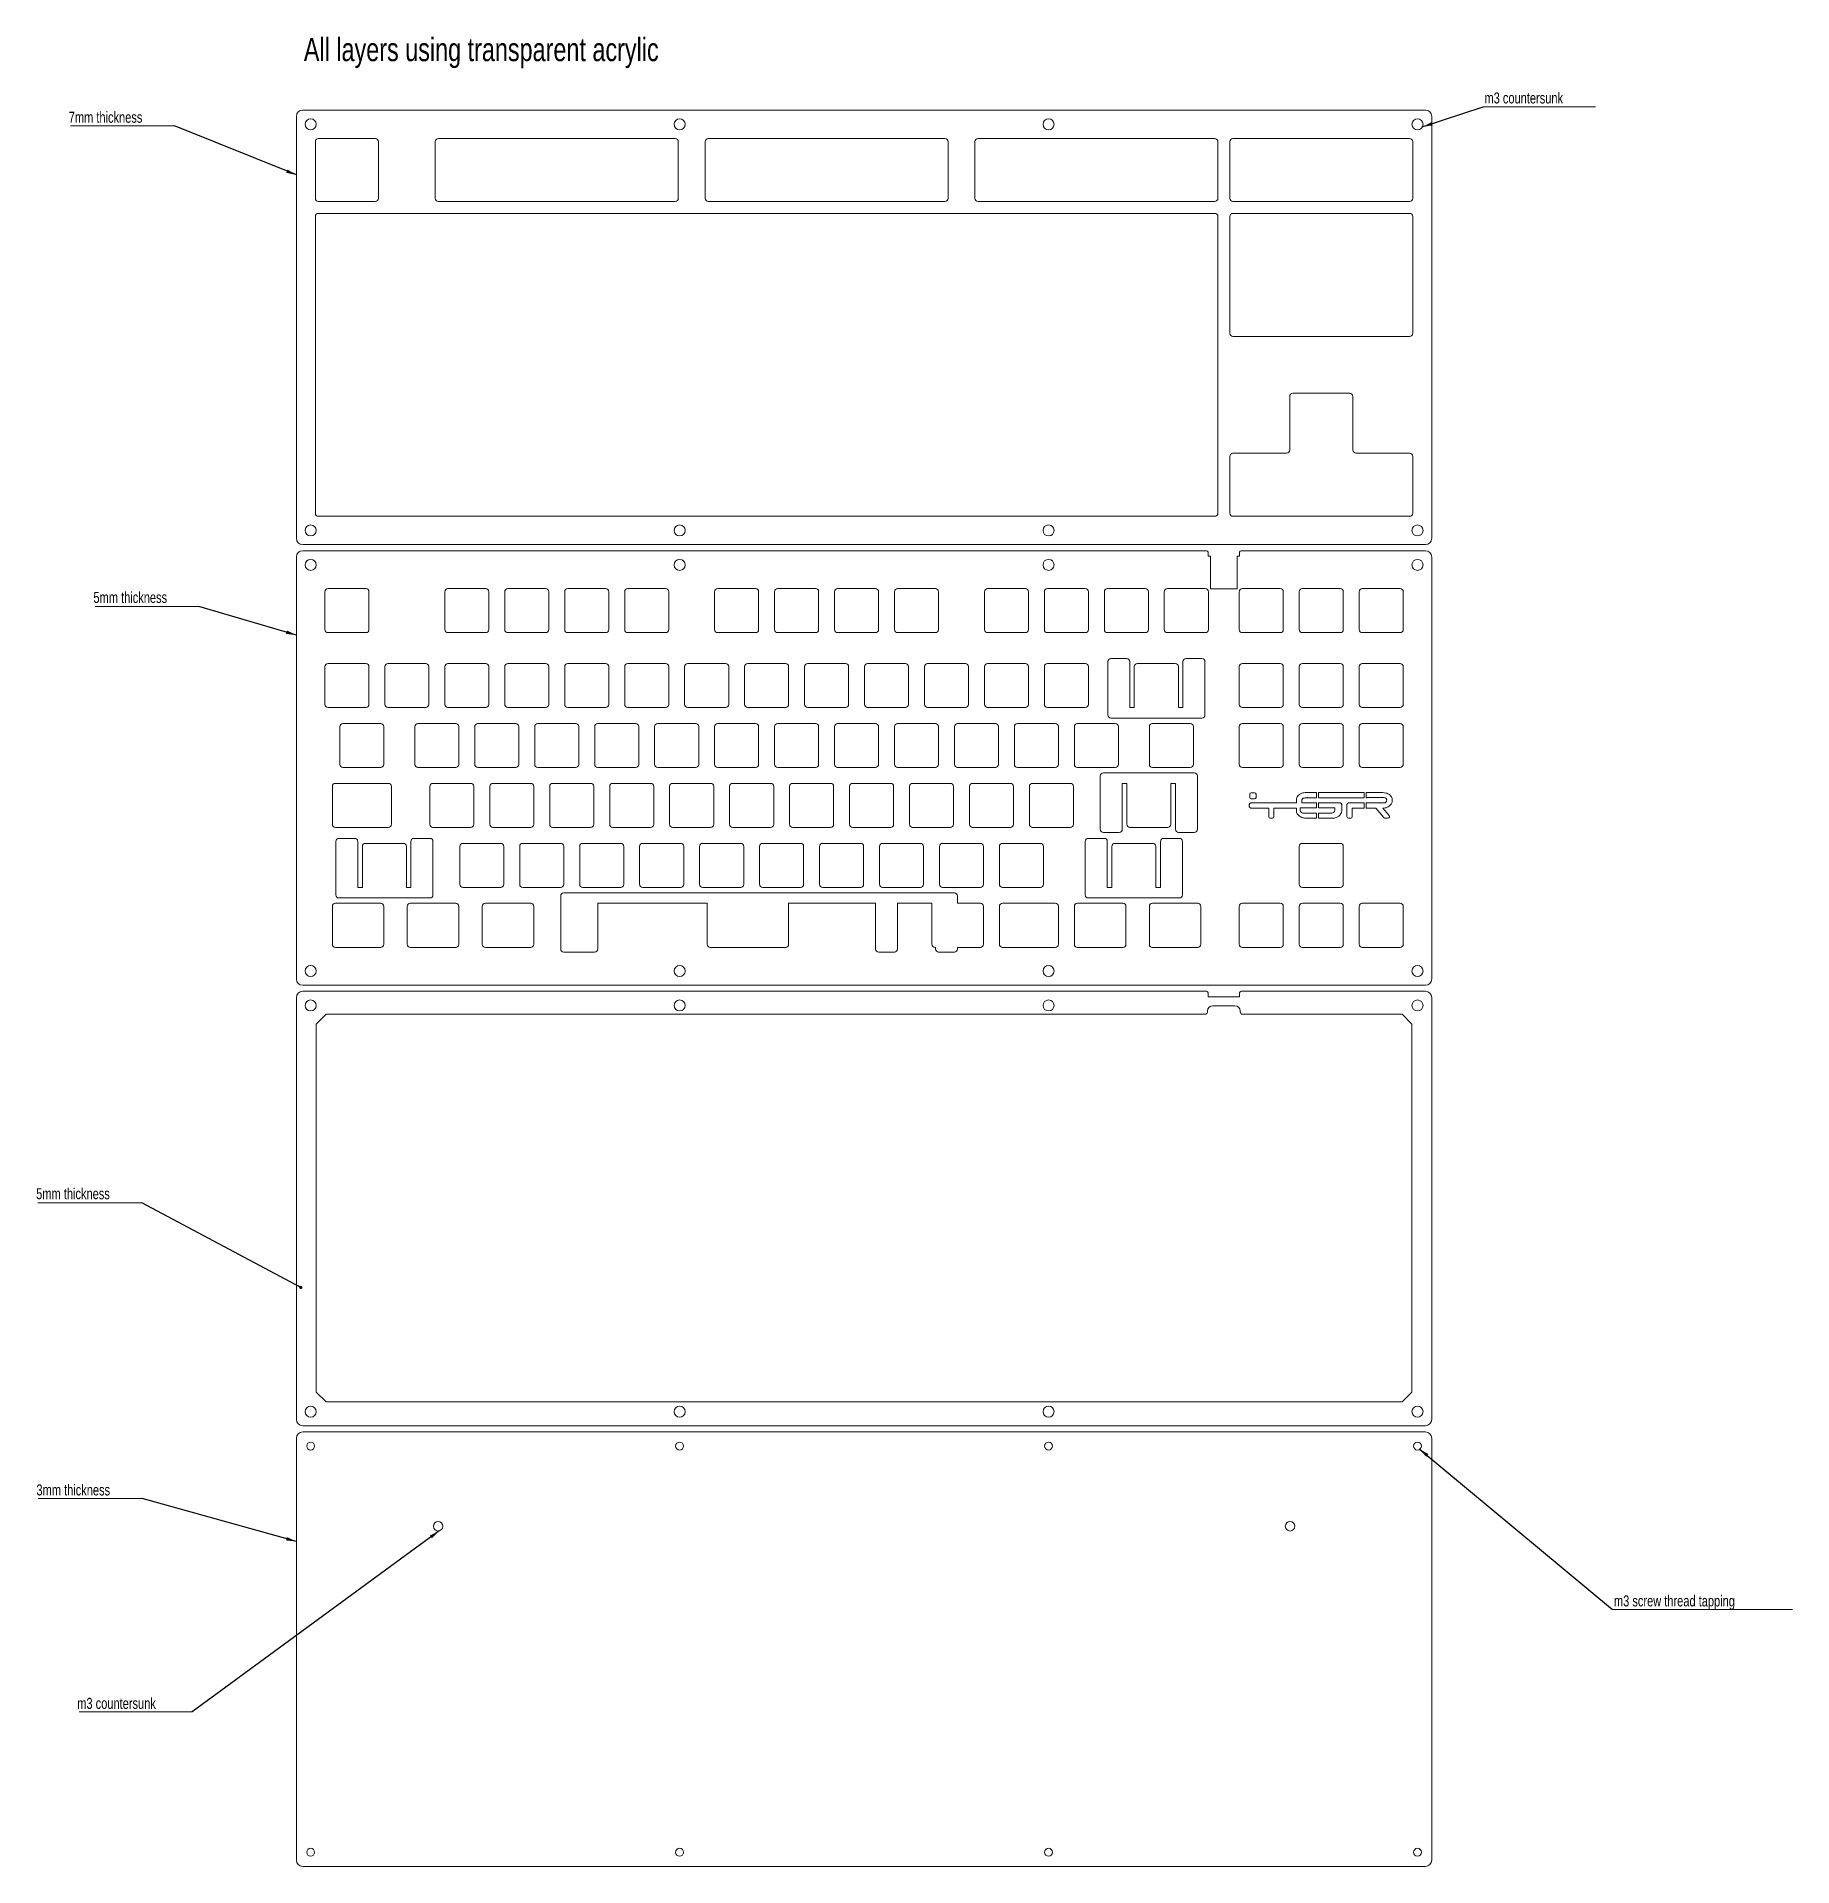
# Model space of a CAD drawing. Header units: millimetres. Extents: x -110 to 448, y -69 to 512.
import ezdxf

# ---------------------------------------------------------------- set-up
doc = ezdxf.new("R2010")
doc.units = ezdxf.units.MM
doc.styles.add('SLDTEXTSTYLE0', font='TXT', dxfattribs={"width": 0.75})
doc.dimstyles.new('SLDDIMSTYLE0', dxfattribs={"dimtxt": 0.18, "dimasz": 3.302, "dimexe": 0, "dimexo": 0.0625, "dimgap": 0, "dimtad": 0, "dimtih": 1, "dimtoh": 1, "dimdec": 0, "dimrnd": 1e-09, "dimzin": 0, "dimdsep": 46, "dimtxsty": 'Standard', "dimsah": 1, "dimcen": 0.09, "dimadec": 0, "dimazin": 0, "dimtfac": 3.302, "dimtdec": 0, "dimtofl": 0, "dimtmove": 0, "dimatfit": 3, "dimfxl": 0, "dimfrac": 2, "dimtolj": 1, "dimtzin": 0, "dimarcsym": 0})
doc.dimstyles.new('SLDDIMSTYLE1', dxfattribs={"dimtxt": 0.18, "dimasz": 1.016, "dimexe": 0, "dimexo": 0.0625, "dimgap": 0, "dimtad": 0, "dimtih": 1, "dimtoh": 1, "dimdec": 0, "dimrnd": 1e-09, "dimzin": 0, "dimdsep": 46, "dimtxsty": 'Standard', "dimblk1": 'DOT', "dimblk2": 'DOT', "dimsah": 1, "dimcen": 0.09, "dimadec": 0, "dimazin": 0, "dimtfac": 1.016, "dimtdec": 0, "dimtofl": 0, "dimtmove": 0, "dimatfit": 3, "dimldrblk": 'DOT', "dimfxl": 0, "dimfrac": 2, "dimtolj": 1, "dimtzin": 0, "dimarcsym": 0})

# ---------------------------------------------------------------- blocks, each defined once
blk = doc.blocks.new('SW_NOTE_0')
at = {"color": 0, "linetype": 'Continuous', "lineweight": 0}
blk.add_line((57.18, 0), (0, 0), dxfattribs=at)
at = {"color": 0, "linetype": 'Continuous', "lineweight": 0, "insert": (0.49, 4.49), "char_height": 3.5, "attachment_point": 1, "style": 'SLDTEXTSTYLE0'}
blk.add_mtext('m3 screw thread tapping', dxfattribs=at)
blk = doc.blocks.new('SW_NOTE_1')
at = {"color": 0, "linetype": 'Continuous', "lineweight": 0}
blk.add_line((35.76, 0), (0, 0), dxfattribs=at)
at = {"color": 0, "linetype": 'Continuous', "lineweight": 0, "insert": (0.46, 4.52), "char_height": 3.5, "attachment_point": 1, "style": 'SLDTEXTSTYLE0'}
blk.add_mtext('m3 countersunk', dxfattribs=at)
blk = doc.blocks.new('SW_NOTE_2')
at = {"color": 0, "linetype": 'Continuous', "lineweight": 0}
blk.add_line((-32.96, 0), (0, 0), dxfattribs=at)
at = {"color": 0, "linetype": 'Continuous', "lineweight": 0, "insert": (-33.57, 4.53), "char_height": 3.5, "attachment_point": 1, "style": 'SLDTEXTSTYLE0'}
blk.add_mtext('7mm thickness', dxfattribs=at)
blk = doc.blocks.new('SW_NOTE_3')
at = {"color": 0, "linetype": 'Continuous', "lineweight": 0}
blk.add_line((-32.96, 0), (0, 0), dxfattribs=at)
at = {"color": 0, "linetype": 'Continuous', "lineweight": 0, "insert": (-33.54, 4.58), "char_height": 3.5, "attachment_point": 1, "style": 'SLDTEXTSTYLE0'}
blk.add_mtext('5mm thickness', dxfattribs=at)
blk = doc.blocks.new('SW_NOTE_4')
at = {"color": 0, "linetype": 'Continuous', "lineweight": 0}
blk.add_line((-32.96, 0), (0, 0), dxfattribs=at)
at = {"color": 0, "linetype": 'Continuous', "lineweight": 0, "insert": (-33.52, 4.61), "char_height": 3.5, "attachment_point": 1, "style": 'SLDTEXTSTYLE0'}
blk.add_mtext('5mm thickness', dxfattribs=at)
blk = doc.blocks.new('_DOT')
at = {"color": 0, "linetype": 'ByBlock', "lineweight": -2}
blk.add_line((-0.5, 0), (-1, 0), dxfattribs=at)
at = {"color": 0, "linetype": 'ByBlock', "const_width": 0.5}
blk.add_lwpolyline([(-0.25, 0, 1), (0.25, 0, 1)], format="xyb", close=True, dxfattribs=at)
blk = doc.blocks.new('SW_NOTE_5')
at = {"color": 0, "linetype": 'Continuous', "lineweight": 0}
blk.add_line((-32.96, 0), (0, 0), dxfattribs=at)
at = {"color": 0, "linetype": 'Continuous', "lineweight": 0, "insert": (-33.55, 4.44), "char_height": 3.5, "attachment_point": 1, "style": 'SLDTEXTSTYLE0'}
blk.add_mtext('3mm thickness', dxfattribs=at)
blk = doc.blocks.new('SW_NOTE_6')
at = {"color": 0, "linetype": 'Continuous', "lineweight": 0}
blk.add_line((-35.98, 0), (0, 0), dxfattribs=at)
at = {"color": 0, "linetype": 'Continuous', "lineweight": 0, "insert": (-36.56, 4.45), "char_height": 3.5, "attachment_point": 1, "style": 'SLDTEXTSTYLE0'}
blk.add_mtext('m3 countersunk', dxfattribs=at)

msp = doc.modelspace()

# ---------------------------------------------------------------- linework, layer by layer
at = {"color": 7, "linetype": 'Continuous', "lineweight": 15}
for p, q in [((330.97, 488.56), (-25.69, 488.56)), ((-27.69, 486.56), (-27.69, 352.5)), ((332.97, 352.5), (332.97, 486.56)), ((-21.69, 478.56), (-21.69, 460.51)), ((-2.64, 479.56), (-20.69, 479.56)), ((-1.64, 460.51), (-1.64, 478.56)), ((16.41, 478.56), (16.41, 460.51)), ((92.61, 479.56), (17.41, 479.56)), ((93.61, 460.51), (93.61, 478.56)), ((102.13, 478.56), (102.13, 460.51)), ((178.33, 479.56), (103.13, 479.56)), ((179.33, 460.51), (179.33, 478.56)), ((187.86, 478.56), (187.86, 460.51)), ((264.06, 479.56), (188.86, 479.56)), ((265.06, 460.51), (265.06, 478.56)), ((268.82, 478.56), (268.82, 460.51)), ((325.97, 479.56), (269.82, 479.56)), ((326.97, 460.51), (326.97, 478.56)), ((-20.69, 459.51), (-2.64, 459.51)), ((17.41, 459.51), (92.61, 459.51)), ((103.13, 459.51), (178.33, 459.51)), ((188.86, 459.51), (264.06, 459.51)), ((269.82, 459.51), (325.97, 459.51)), ((-21.69, 454.75), (-21.69, 360.5)), ((264.06, 455.75), (-20.69, 455.75)), ((265.06, 360.5), (265.06, 454.75)), ((268.82, 454.75), (268.82, 417.65)), ((325.97, 455.75), (269.82, 455.75)), ((326.97, 417.65), (326.97, 454.75)), ((269.82, 416.65), (325.97, 416.65)), ((287.87, 397.6), (287.87, 380.55)), ((306.92, 398.6), (288.87, 398.6)), ((307.92, 380.55), (307.92, 397.6)), ((268.82, 378.55), (268.82, 360.5)), ((286.87, 379.55), (269.82, 379.55)), ((325.97, 379.55), (308.92, 379.55)), ((326.97, 360.5), (326.97, 378.55)), ((-20.69, 359.5), (264.06, 359.5)), ((269.82, 359.5), (325.97, 359.5)), ((-25.69, 350.5), (330.97, 350.5)), ((-27.69, 346.56), (-27.69, 212.5)), ((-25.69, 348.56), (261.44, 348.56)), ((261.94, 348.06), (261.94, 346.82)), ((261.94, 346.82), (262.74, 346.82)), ((262.74, 346.82), (262.74, 336.49)), ((271.14, 346.82), (271.14, 336.49)), ((271.14, 346.82), (271.94, 346.82)), ((271.94, 348.06), (271.94, 346.82)), ((272.44, 348.56), (330.97, 348.56)), ((332.97, 346.56), (332.97, 212.5)), ((-18.67, 323.54), (-18.67, 335.54)), ((-17.67, 336.54), (-5.67, 336.54)), ((-4.67, 323.54), (-4.67, 335.54)), ((19.43, 323.54), (19.43, 335.54)), ((20.43, 336.54), (32.43, 336.54)), ((33.43, 323.54), (33.43, 335.54)), ((38.48, 323.54), (38.48, 335.54)), ((39.48, 336.54), (51.48, 336.54)), ((52.48, 323.54), (52.48, 335.54)), ((57.53, 323.54), (57.53, 335.54)), ((58.53, 336.54), (70.53, 336.54)), ((71.53, 323.54), (71.53, 335.54)), ((76.58, 323.54), (76.58, 335.54)), ((77.58, 336.54), (89.58, 336.54)), ((90.58, 323.54), (90.58, 335.54)), ((105.15, 323.54), (105.15, 335.54)), ((106.15, 336.54), (118.15, 336.54)), ((119.15, 323.54), (119.15, 335.54)), ((124.2, 323.54), (124.2, 335.54)), ((125.2, 336.54), (137.2, 336.54)), ((138.2, 323.54), (138.2, 335.54)), ((143.25, 323.54), (143.25, 335.54)), ((144.25, 336.54), (156.25, 336.54)), ((157.25, 323.54), (157.25, 335.54)), ((162.3, 323.54), (162.3, 335.54)), ((163.3, 336.54), (175.3, 336.54)), ((176.3, 323.54), (176.3, 335.54)), ((190.88, 323.54), (190.88, 335.54)), ((191.88, 336.54), (203.88, 336.54)), ((204.88, 323.54), (204.88, 335.54)), ((209.93, 323.54), (209.93, 335.54)), ((210.93, 336.54), (222.93, 336.54)), ((223.93, 323.54), (223.93, 335.54)), ((228.98, 323.54), (228.98, 335.54)), ((229.98, 336.54), (241.98, 336.54)), ((242.98, 323.54), (242.98, 335.54)), ((248.03, 323.54), (248.03, 335.54)), ((249.03, 336.54), (261.03, 336.54)), ((262.03, 323.54), (262.03, 335.54)), ((262.74, 336.49), (271.14, 336.49)), ((271.84, 323.54), (271.84, 335.54)), ((272.84, 336.54), (284.84, 336.54)), ((285.84, 323.54), (285.84, 335.54)), ((290.89, 323.54), (290.89, 335.54)), ((291.89, 336.54), (303.89, 336.54)), ((304.89, 323.54), (304.89, 335.54)), ((309.94, 323.54), (309.94, 335.54)), ((310.94, 336.54), (322.94, 336.54)), ((323.94, 323.54), (323.94, 335.54)), ((-17.67, 322.54), (-5.67, 322.54)), ((20.43, 322.54), (32.43, 322.54)), ((39.48, 322.54), (51.48, 322.54)), ((58.53, 322.54), (70.53, 322.54)), ((77.58, 322.54), (89.58, 322.54)), ((106.15, 322.54), (118.15, 322.54)), ((125.2, 322.54), (137.2, 322.54)), ((144.25, 322.54), (156.25, 322.54)), ((163.3, 322.54), (175.3, 322.54)), ((191.88, 322.54), (203.88, 322.54)), ((210.93, 322.54), (222.93, 322.54)), ((229.98, 322.54), (241.98, 322.54)), ((249.03, 322.54), (261.03, 322.54)), ((272.84, 322.54), (284.84, 322.54)), ((291.89, 322.54), (303.89, 322.54)), ((310.94, 322.54), (322.94, 322.54)), ((231.07, 314.31), (236.07, 314.31)), ((254.94, 314.31), (259.94, 314.31)), ((-18.67, 299.73), (-18.67, 311.73)), ((-17.67, 312.73), (-5.67, 312.73)), ((-4.67, 299.73), (-4.67, 311.73)), ((0.38, 299.73), (0.38, 311.73)), ((1.38, 312.73), (13.38, 312.73)), ((14.38, 299.73), (14.38, 311.73)), ((19.43, 299.73), (19.43, 311.73)), ((20.43, 312.73), (32.43, 312.73)), ((33.43, 299.73), (33.43, 311.73)), ((38.48, 299.73), (38.48, 311.73)), ((39.48, 312.73), (51.48, 312.73)), ((52.48, 299.73), (52.48, 311.73)), ((57.53, 299.73), (57.53, 311.73)), ((58.53, 312.73), (70.53, 312.73)), ((71.53, 299.73), (71.53, 311.73)), ((76.58, 299.73), (76.58, 311.73)), ((77.58, 312.73), (89.58, 312.73)), ((90.58, 299.73), (90.58, 311.73)), ((95.63, 299.73), (95.63, 311.73)), ((96.63, 312.73), (108.63, 312.73)), ((109.63, 299.73), (109.63, 311.73)), ((114.68, 299.73), (114.68, 311.73)), ((115.68, 312.73), (127.68, 312.73)), ((128.68, 299.73), (128.68, 311.73)), ((133.73, 299.73), (133.73, 311.73)), ((134.73, 312.73), (146.73, 312.73)), ((147.73, 299.73), (147.73, 311.73)), ((152.78, 299.73), (152.78, 311.73)), ((153.78, 312.73), (165.78, 312.73)), ((166.78, 299.73), (166.78, 311.73)), ((171.83, 299.73), (171.83, 311.73)), ((172.83, 312.73), (184.83, 312.73)), ((185.83, 299.73), (185.83, 311.73)), ((190.88, 299.73), (190.88, 311.73)), ((191.88, 312.73), (203.88, 312.73)), ((204.88, 299.73), (204.88, 311.73)), ((209.93, 299.73), (209.93, 311.73)), ((210.93, 312.73), (222.93, 312.73)), ((223.93, 299.73), (223.93, 311.73)), ((230.07, 296.37), (230.07, 313.31)), ((237.07, 298.73), (237.07, 313.31)), ((238.5, 298.73), (238.5, 311.73)), ((239.5, 312.73), (251.5, 312.73)), ((252.5, 298.73), (252.5, 311.73)), ((253.94, 298.73), (253.94, 313.31)), ((260.94, 296.37), (260.94, 313.31)), ((271.84, 299.73), (271.84, 311.73)), ((272.84, 312.73), (284.84, 312.73)), ((285.84, 299.73), (285.84, 311.73)), ((290.89, 299.73), (290.89, 311.73)), ((291.89, 312.73), (303.89, 312.73)), ((304.89, 299.73), (304.89, 311.73)), ((309.94, 299.73), (309.94, 311.73)), ((310.94, 312.73), (322.94, 312.73)), ((323.94, 299.73), (323.94, 311.73)), ((-17.67, 298.73), (-5.67, 298.73)), ((1.38, 298.73), (13.38, 298.73)), ((20.43, 298.73), (32.43, 298.73)), ((39.48, 298.73), (51.48, 298.73)), ((58.53, 298.73), (70.53, 298.73)), ((77.58, 298.73), (89.58, 298.73)), ((96.63, 298.73), (108.63, 298.73)), ((115.68, 298.73), (127.68, 298.73)), ((134.73, 298.73), (146.73, 298.73)), ((153.78, 298.73), (165.78, 298.73)), ((172.83, 298.73), (184.83, 298.73)), ((191.88, 298.73), (203.88, 298.73)), ((210.93, 298.73), (222.93, 298.73)), ((238.5, 298.73), (237.07, 298.73)), ((252.5, 298.73), (253.94, 298.73)), ((272.84, 298.73), (284.84, 298.73)), ((291.89, 298.73), (303.89, 298.73)), ((310.94, 298.73), (322.94, 298.73)), ((-13.91, 280.68), (-13.91, 292.68)), ((-12.91, 293.68), (-0.91, 293.68)), ((0.09, 280.68), (0.09, 292.68)), ((9.9, 280.68), (9.9, 292.68)), ((10.9, 293.68), (22.9, 293.68)), ((23.9, 280.68), (23.9, 292.68)), ((28.95, 280.68), (28.95, 292.68)), ((29.95, 293.68), (41.95, 293.68)), ((42.95, 280.68), (42.95, 292.68)), ((48, 280.68), (48, 292.68)), ((49, 293.68), (61, 293.68)), ((62, 280.68), (62, 292.68)), ((67.05, 280.68), (67.05, 292.68)), ((68.05, 293.68), (80.05, 293.68)), ((81.05, 280.68), (81.05, 292.68)), ((86.1, 280.68), (86.1, 292.68)), ((87.1, 293.68), (99.1, 293.68)), ((100.1, 280.68), (100.1, 292.68)), ((105.15, 280.68), (105.15, 292.68)), ((106.15, 293.68), (118.15, 293.68)), ((119.15, 280.68), (119.15, 292.68)), ((124.2, 280.68), (124.2, 292.68)), ((125.2, 293.68), (137.2, 293.68)), ((138.2, 280.68), (138.2, 292.68)), ((143.25, 280.68), (143.25, 292.68)), ((144.25, 293.68), (156.25, 293.68)), ((157.25, 280.68), (157.25, 292.68)), ((162.3, 280.68), (162.3, 292.68)), ((163.3, 293.68), (175.3, 293.68)), ((176.3, 280.68), (176.3, 292.68)), ((181.35, 280.68), (181.35, 292.68)), ((182.35, 293.68), (194.35, 293.68)), ((195.35, 280.68), (195.35, 292.68)), ((200.4, 280.68), (200.4, 292.68)), ((201.4, 293.68), (213.4, 293.68)), ((214.4, 280.68), (214.4, 292.68)), ((219.45, 280.68), (219.45, 292.68)), ((220.45, 293.68), (232.45, 293.68)), ((231.07, 295.37), (259.94, 295.37)), ((233.45, 280.68), (233.45, 292.68)), ((243.27, 280.68), (243.27, 292.68)), ((244.27, 293.68), (256.27, 293.68)), ((257.27, 280.68), (257.27, 292.68)), ((271.84, 280.68), (271.84, 292.68)), ((272.84, 293.68), (284.84, 293.68)), ((285.84, 280.68), (285.84, 292.68)), ((290.89, 280.68), (290.89, 292.68)), ((291.89, 293.68), (303.89, 293.68)), ((304.89, 280.68), (304.89, 292.68)), ((309.94, 280.68), (309.94, 292.68)), ((310.94, 293.68), (322.94, 293.68)), ((323.94, 280.68), (323.94, 292.68)), ((-12.91, 279.68), (-0.91, 279.68)), ((10.9, 279.68), (22.9, 279.68)), ((29.95, 279.68), (41.95, 279.68)), ((49, 279.68), (61, 279.68)), ((68.05, 279.68), (80.05, 279.68)), ((87.1, 279.68), (99.1, 279.68)), ((106.15, 279.68), (118.15, 279.68)), ((125.2, 279.68), (137.2, 279.68)), ((144.25, 279.68), (156.25, 279.68)), ((163.3, 279.68), (175.3, 279.68)), ((182.35, 279.68), (194.35, 279.68)), ((201.4, 279.68), (213.4, 279.68)), ((220.45, 279.68), (232.45, 279.68)), ((244.27, 279.68), (256.27, 279.68)), ((272.84, 279.68), (284.84, 279.68)), ((291.89, 279.68), (303.89, 279.68)), ((310.94, 279.68), (322.94, 279.68)), ((-16.29, 261.63), (-16.29, 273.63)), ((-15.29, 274.63), (1.47, 274.63)), ((2.47, 261.63), (2.47, 273.63)), ((14.67, 261.63), (14.67, 273.63)), ((15.67, 274.63), (27.67, 274.63)), ((28.67, 261.63), (28.67, 273.63)), ((33.72, 261.63), (33.72, 273.63)), ((34.72, 274.63), (46.72, 274.63)), ((47.72, 261.63), (47.72, 273.63)), ((52.77, 261.63), (52.77, 273.63)), ((53.77, 274.63), (65.77, 274.63)), ((66.77, 261.63), (66.77, 273.63)), ((71.82, 261.63), (71.82, 273.63)), ((72.82, 274.63), (84.82, 274.63)), ((85.82, 261.63), (85.82, 273.63)), ((90.87, 261.63), (90.87, 273.63)), ((91.87, 274.63), (103.87, 274.63)), ((104.87, 261.63), (104.87, 273.63)), ((109.92, 261.63), (109.92, 273.63)), ((110.92, 274.63), (122.92, 274.63)), ((123.92, 261.63), (123.92, 273.63)), ((128.97, 261.63), (128.97, 273.63)), ((129.97, 274.63), (141.97, 274.63)), ((142.97, 261.63), (142.97, 273.63)), ((148.02, 261.63), (148.02, 273.63)), ((149.02, 274.63), (161.02, 274.63)), ((162.02, 261.63), (162.02, 273.63)), ((167.07, 261.63), (167.07, 273.63)), ((168.07, 274.63), (180.07, 274.63)), ((181.07, 261.63), (181.07, 273.63)), ((186.12, 261.63), (186.12, 273.63)), ((187.12, 274.63), (199.12, 274.63)), ((200.12, 261.63), (200.12, 273.63)), ((205.17, 261.63), (205.17, 273.63)), ((206.17, 274.63), (218.17, 274.63)), ((219.17, 261.63), (219.17, 273.63)), ((227.68, 276.98), (227.68, 260.04)), ((228.68, 277.98), (257.56, 277.98)), ((234.68, 274.63), (234.68, 260.04)), ((236.12, 274.63), (234.68, 274.63)), ((236.12, 274.63), (236.12, 261.63)), ((250.12, 274.63), (250.12, 261.63)), ((250.12, 274.63), (251.56, 274.63)), ((251.56, 274.63), (251.56, 260.04)), ((258.56, 276.98), (258.56, 260.04)), ((275.02, 267.93), (275.02, 267.3)), ((275.17, 271.17), (275.17, 270.18)), ((289.98, 268.43), (275.52, 268.43)), ((276.66, 271.67), (275.67, 271.67)), ((275.67, 269.68), (276.66, 269.68)), ((277.16, 270.18), (277.16, 271.17)), ((289.98, 269.36), (289.98, 268.43)), ((291.69, 268.43), (291.69, 269.23)), ((296.33, 268.43), (291.69, 268.43)), ((296.33, 271.73), (293.07, 271.73)), ((293.74, 270.09), (296.33, 270.09)), ((296.33, 271.73), (296.33, 270.09)), ((296.33, 268.43), (296.33, 266.82)), ((308.68, 271.73), (297.03, 271.73)), ((297.03, 271.73), (297.03, 270.09)), ((297.03, 270.09), (311.49, 270.09)), ((303.88, 268.43), (297.03, 268.43)), ((297.03, 268.43), (297.03, 266.82)), ((304.38, 265.77), (304.38, 267.93)), ((306.06, 267.93), (306.06, 264.09)), ((311.49, 268.43), (306.56, 268.43)), ((311.49, 271.72), (308.68, 271.73)), ((311.49, 271.72), (311.49, 270.09)), ((311.49, 268.43), (311.49, 266.77)), ((317.49, 271.71), (312.19, 271.72)), ((312.19, 271.72), (312.19, 270.09)), ((312.19, 270.09), (312.47, 270.09)), ((316.86, 268.43), (312.19, 268.43)), ((312.19, 268.43), (312.19, 266.77)), ((312.47, 270.09), (312.47, 270.1)), ((312.47, 270.1), (317.8, 270.1)), ((317.76, 268.44), (316.86, 268.44)), ((316.86, 268.44), (316.86, 268.43)), ((317.8, 270.1), (317.8, 270.1)), ((320.46, 269.11), (320.46, 269.39)), ((275.52, 266.8), (281.23, 266.8)), ((281.23, 266.8), (281.23, 264.09)), ((281.73, 263.59), (282.36, 263.59)), ((282.86, 264.09), (282.86, 266.8)), ((282.86, 266.8), (289.98, 266.8)), ((289.98, 266.8), (289.98, 265.95)), ((296.33, 266.82), (291.18, 266.82)), ((291.18, 266.82), (291.18, 266.03)), ((292.87, 265.17), (296.33, 265.17)), ((293.07, 263.59), (296.33, 263.59)), ((296.33, 265.17), (296.33, 263.59)), ((302.19, 266.82), (297.03, 266.82)), ((297.03, 265.17), (297.03, 263.59)), ((297.03, 265.17), (300.49, 265.17)), ((297.03, 263.59), (301.76, 263.59)), ((302.19, 266.03), (302.19, 266.82)), ((306.56, 263.59), (307.25, 263.59)), ((307.75, 264.09), (307.75, 266.77)), ((307.75, 266.77), (311.49, 266.77)), ((312.19, 266.77), (315.21, 266.77)), ((315.21, 266.77), (317.75, 263.76)), ((319.45, 264.41), (317.42, 266.77)), ((318.13, 263.59), (319.07, 263.59)), ((-15.29, 260.63), (1.47, 260.63)), ((-15.2, 239.22), (-15.2, 256.16)), ((-14.2, 257.16), (-9.2, 257.16)), ((-8.2, 241.58), (-8.2, 256.16)), ((8.67, 241.58), (8.67, 256.16)), ((9.67, 257.16), (14.67, 257.16)), ((15.67, 260.63), (27.67, 260.63)), ((15.67, 239.22), (15.67, 256.16)), ((34.72, 260.63), (46.72, 260.63)), ((53.77, 260.63), (65.77, 260.63)), ((72.82, 260.63), (84.82, 260.63)), ((91.87, 260.63), (103.87, 260.63)), ((110.92, 260.63), (122.92, 260.63)), ((129.97, 260.63), (141.97, 260.63)), ((149.02, 260.63), (161.02, 260.63)), ((168.07, 260.63), (180.07, 260.63)), ((187.12, 260.63), (199.12, 260.63)), ((206.17, 260.63), (218.17, 260.63)), ((222.92, 239.22), (222.92, 256.16)), ((223.92, 257.16), (228.92, 257.16)), ((228.68, 259.04), (233.68, 259.04)), ((229.92, 241.58), (229.92, 256.16)), ((237.12, 260.63), (249.12, 260.63)), ((246.8, 241.58), (246.8, 256.16)), ((247.8, 257.16), (252.8, 257.16)), ((252.56, 259.04), (257.56, 259.04)), ((253.8, 239.22), (253.8, 256.16)), ((-6.76, 241.58), (-6.76, 254.58)), ((6.24, 255.58), (-5.76, 255.58)), ((7.24, 241.58), (7.24, 254.58)), ((24.19, 242.58), (24.19, 254.58)), ((25.19, 255.58), (37.19, 255.58)), ((38.19, 242.58), (38.19, 254.58)), ((43.24, 242.58), (43.24, 254.58)), ((44.24, 255.58), (56.24, 255.58)), ((57.24, 242.58), (57.24, 254.58)), ((62.29, 242.58), (62.29, 254.58)), ((63.29, 255.58), (75.29, 255.58)), ((76.29, 242.58), (76.29, 254.58)), ((81.34, 242.58), (81.34, 254.58)), ((82.34, 255.58), (94.34, 255.58)), ((95.34, 242.58), (95.34, 254.58)), ((100.39, 242.58), (100.39, 254.58)), ((101.39, 255.58), (113.39, 255.58)), ((114.39, 242.58), (114.39, 254.58)), ((119.44, 242.58), (119.44, 254.58)), ((120.44, 255.58), (132.44, 255.58)), ((133.44, 242.58), (133.44, 254.58)), ((138.49, 242.58), (138.49, 254.58)), ((139.49, 255.58), (151.49, 255.58)), ((152.49, 242.58), (152.49, 254.58)), ((157.54, 242.58), (157.54, 254.58)), ((158.54, 255.58), (170.54, 255.58)), ((171.54, 242.58), (171.54, 254.58)), ((176.59, 242.58), (176.59, 254.58)), ((177.59, 255.58), (189.59, 255.58)), ((190.59, 242.58), (190.59, 254.58)), ((195.64, 242.58), (195.64, 254.58)), ((196.64, 255.58), (208.64, 255.58)), ((209.64, 242.58), (209.64, 254.58)), ((231.36, 241.58), (231.36, 254.58)), ((232.36, 255.58), (244.36, 255.58)), ((245.36, 241.58), (245.36, 254.58)), ((290.89, 242.58), (290.89, 254.58)), ((291.89, 255.58), (303.89, 255.58)), ((304.89, 242.58), (304.89, 254.58)), ((-6.76, 241.58), (-8.2, 241.58)), ((7.24, 241.58), (8.67, 241.58)), ((25.19, 241.58), (37.19, 241.58)), ((44.24, 241.58), (56.24, 241.58)), ((56.27, 222), (56.27, 238.88)), ((57.27, 239.88), (181.33, 239.88)), ((63.29, 241.58), (75.29, 241.58)), ((82.34, 241.58), (94.34, 241.58)), ((101.39, 241.58), (113.39, 241.58)), ((120.44, 241.58), (132.44, 241.58)), ((139.49, 241.58), (151.49, 241.58)), ((158.54, 241.58), (170.54, 241.58)), ((177.59, 241.58), (189.59, 241.58)), ((182.33, 238.88), (182.33, 236.53)), ((196.64, 241.58), (208.64, 241.58)), ((231.36, 241.58), (229.92, 241.58)), ((245.36, 241.58), (246.8, 241.58)), ((291.89, 241.58), (303.89, 241.58)), ((-16.29, 223.53), (-16.29, 235.53)), ((-15.29, 236.53), (-0.91, 236.53)), ((-14.2, 238.22), (14.67, 238.22)), ((0.09, 223.53), (0.09, 235.53)), ((7.52, 223.53), (7.52, 235.53)), ((8.52, 236.53), (22.9, 236.53)), ((23.9, 223.53), (23.9, 235.53)), ((31.34, 223.53), (31.34, 235.53)), ((32.34, 236.53), (46.72, 236.53)), ((47.72, 223.53), (47.72, 235.53)), ((68.03, 236.53), (68.03, 222)), ((68.03, 236.53), (102.77, 236.53)), ((102.77, 236.53), (102.77, 223.53)), ((128.68, 236.53), (128.68, 223.53)), ((156.28, 236.53), (128.68, 236.53)), ((156.28, 236.53), (156.28, 222)), ((163.28, 236.53), (163.28, 222)), ((174.21, 236.53), (163.28, 236.53)), ((174.21, 236.53), (174.21, 223.53)), ((182.33, 236.53), (189.59, 236.53)), ((190.59, 235.53), (190.59, 223.53)), ((195.64, 223.53), (195.64, 235.53)), ((196.64, 236.53), (213.4, 236.53)), ((214.4, 223.53), (214.4, 235.53)), ((219.45, 223.53), (219.45, 235.53)), ((220.45, 236.53), (234.84, 236.53)), ((223.92, 238.22), (252.8, 238.22)), ((235.84, 223.53), (235.84, 235.53)), ((243.27, 223.53), (243.27, 235.53)), ((244.27, 236.53), (258.65, 236.53)), ((259.65, 223.53), (259.65, 235.53)), ((271.84, 223.53), (271.84, 235.53)), ((272.84, 236.53), (284.84, 236.53)), ((285.84, 223.53), (285.84, 235.53)), ((290.89, 223.53), (290.89, 235.53)), ((291.89, 236.53), (303.89, 236.53)), ((304.89, 223.53), (304.89, 235.53)), ((309.94, 223.53), (309.94, 235.53)), ((310.94, 236.53), (322.94, 236.53)), ((323.94, 223.53), (323.94, 235.53)), ((-15.29, 222.53), (-0.91, 222.53)), ((8.52, 222.53), (22.9, 222.53)), ((32.34, 222.53), (46.72, 222.53)), ((57.27, 221), (67.03, 221)), ((103.77, 222.53), (127.68, 222.53)), ((157.28, 221), (162.28, 221)), ((175.21, 222.53), (175.33, 222.53)), ((175.33, 222.53), (175.33, 222)), ((176.33, 221), (181.33, 221)), ((182.33, 222.53), (182.33, 222)), ((182.33, 222.53), (189.59, 222.53)), ((196.64, 222.53), (213.4, 222.53)), ((220.45, 222.53), (234.84, 222.53)), ((244.27, 222.53), (258.65, 222.53)), ((272.84, 222.53), (284.84, 222.53)), ((291.89, 222.53), (303.89, 222.53)), ((310.94, 222.53), (322.94, 222.53)), ((-25.69, 210.5), (330.97, 210.5)), ((-27.69, 206.56), (-27.69, 72.5)), ((-25.69, 208.56), (261.44, 208.56)), ((261.94, 208.06), (261.94, 206.82)), ((261.94, 206.82), (271.94, 206.82)), ((263.44, 203.99), (270.44, 203.99)), ((271.94, 206.82), (271.94, 208.06)), ((272.44, 208.56), (330.97, 208.56)), ((332.97, 206.56), (332.97, 72.5)), ((-21.4, 198.15), (-18.28, 201.26)), ((-21.4, 81.19), (-21.4, 198.15)), ((-18.28, 201.26), (260.94, 201.26)), ((261.74, 202.06), (261.74, 202.29)), ((272.14, 202.29), (272.14, 202.06)), ((272.94, 201.26), (323.55, 201.26)), ((323.55, 201.26), (326.67, 198.15)), ((326.67, 198.15), (326.67, 81.19)), ((-18.28, 78.07), (-21.4, 81.19)), ((323.55, 78.07), (-18.28, 78.07)), ((326.67, 81.19), (323.55, 78.07)), ((-25.69, 70.5), (330.97, 70.5)), ((-27.69, 66.56), (-27.69, -67.5)), ((330.97, 68.56), (-25.69, 68.56)), ((332.97, -67.5), (332.97, 66.56)), ((-25.69, -69.5), (330.97, -69.5))]:
    msp.add_line(p, q, dxfattribs=at)
for centre, radius in [((-23.19, 484.06), 1.75), ((94.03, 484.06), 1.75), ((211.25, 484.06), 1.75), ((328.47, 484.06), 1.75), ((-23.19, 355), 1.75), ((94.03, 355), 1.75), ((211.25, 355), 1.75), ((328.47, 355), 1.75), ((-23.19, 344.06), 1.75), ((94.03, 344.06), 1.75), ((211.25, 344.06), 1.75), ((328.47, 344.06), 1.75), ((-23.19, 215), 1.75), ((94.03, 215), 1.75), ((211.25, 215), 1.75), ((328.47, 215), 1.75), ((-23.19, 204.06), 1.75), ((94.03, 204.06), 1.75), ((211.25, 204.06), 1.75), ((328.47, 204.06), 1.75), ((-23.19, 75), 1.75), ((94.03, 75), 1.75), ((211.25, 75), 1.75), ((328.47, 75), 1.75), ((-23.19, 64.06), 1.25), ((94.03, 64.06), 1.25), ((211.25, 64.06), 1.25), ((328.47, 64.06), 1.25), ((17.31, 38.57), 1.5), ((287.97, 38.57), 1.5), ((-23.19, -65), 1.25), ((94.03, -65), 1.25), ((211.25, -65), 1.25), ((328.47, -65), 1.25)]:
    msp.add_circle(centre, radius, dxfattribs=at)
for centre, radius, start, end in [((-25.69, 486.56), 2, 90, 180), ((330.97, 486.56), 2, 0, 90), ((-20.69, 478.56), 1, 90, 180), ((-2.64, 478.56), 1, 0, 90), ((17.41, 478.56), 1, 90, 180), ((92.61, 478.56), 1, 0, 90), ((103.13, 478.56), 1, 90, 180), ((178.33, 478.56), 1, 0, 90), ((188.86, 478.56), 1, 90, 180), ((264.06, 478.56), 1, 0, 90), ((269.82, 478.56), 1, 90, 180), ((325.97, 478.56), 1, 0, 90), ((-20.69, 460.51), 1, 180, 270), ((-2.64, 460.51), 1, 270, 0), ((17.41, 460.51), 1, 180, 270), ((92.61, 460.51), 1, 270, 0), ((103.13, 460.51), 1, 180, 270), ((178.33, 460.51), 1, 270, 0), ((188.86, 460.51), 1, 180, 270), ((264.06, 460.51), 1, 270, 0), ((269.82, 460.51), 1, 180, 270), ((325.97, 460.51), 1, 270, 0), ((-20.69, 454.75), 1, 90, 180), ((264.06, 454.75), 1, 0, 90), ((269.82, 454.75), 1, 90, 180), ((325.97, 454.75), 1, 360, 90), ((269.82, 417.65), 1, 180, 270), ((325.97, 417.65), 1, 270, 360), ((288.87, 397.6), 1, 90, 180), ((306.92, 397.6), 1, 0, 90), ((269.82, 378.55), 1, 90, 180), ((286.87, 380.55), 1, 270, 0), ((308.92, 380.55), 1, 180, 270), ((325.97, 378.55), 1, 0, 90), ((-20.69, 360.5), 1, 180, 270), ((264.06, 360.5), 1, 270, 360), ((269.82, 360.5), 1, 180, 270), ((325.97, 360.5), 1, 270, 0), ((-25.69, 352.5), 2, 180, 270), ((330.97, 352.5), 2, 270, 0), ((-25.69, 346.56), 2, 90, 180), ((261.44, 348.06), 0.5, 0, 90), ((272.44, 348.06), 0.5, 90, 180), ((330.97, 346.56), 2, 0, 90), ((-17.67, 335.54), 1, 90, 180), ((-5.67, 335.54), 1, 0, 90), ((20.43, 335.54), 1, 90, 180), ((32.43, 335.54), 1, 0, 90), ((39.48, 335.54), 1, 90, 180), ((51.48, 335.54), 1, 0, 90), ((58.53, 335.54), 1, 90, 180), ((70.53, 335.54), 1, 0, 90), ((77.58, 335.54), 1, 90, 180), ((89.58, 335.54), 1, 0, 90), ((106.15, 335.54), 1, 90, 180), ((118.15, 335.54), 1, 0, 90), ((125.2, 335.54), 1, 90, 180), ((137.2, 335.54), 1, 0, 90), ((144.25, 335.54), 1, 90, 180), ((156.25, 335.54), 1, 0, 90), ((163.3, 335.54), 1, 90, 180), ((175.3, 335.54), 1, 0, 90), ((191.88, 335.54), 1, 90, 180), ((203.88, 335.54), 1, 0, 90), ((210.93, 335.54), 1, 90, 180), ((222.93, 335.54), 1, 0, 90), ((229.98, 335.54), 1, 90, 180), ((241.98, 335.54), 1, 0, 90), ((249.03, 335.54), 1, 90, 180), ((261.03, 335.54), 1, 0, 90), ((272.84, 335.54), 1, 90, 180), ((284.84, 335.54), 1, 0, 90), ((291.89, 335.54), 1, 90, 180), ((303.89, 335.54), 1, 0, 90), ((310.94, 335.54), 1, 90, 180), ((322.94, 335.54), 1, 0, 90), ((-17.67, 323.54), 1, 180, 270), ((-5.67, 323.54), 1, 270, 0), ((20.43, 323.54), 1, 180, 270), ((32.43, 323.54), 1, 270, 0), ((39.48, 323.54), 1, 180, 270), ((51.48, 323.54), 1, 270, 0), ((58.53, 323.54), 1, 180, 270), ((70.53, 323.54), 1, 270, 0), ((77.58, 323.54), 1, 180, 270), ((89.58, 323.54), 1, 270, 0), ((106.15, 323.54), 1, 180, 270), ((118.15, 323.54), 1, 270, 0), ((125.2, 323.54), 1, 180, 270), ((137.2, 323.54), 1, 270, 0), ((144.25, 323.54), 1, 180, 270), ((156.25, 323.54), 1, 270, 0), ((163.3, 323.54), 1, 180, 270), ((175.3, 323.54), 1, 270, 0), ((191.88, 323.54), 1, 180, 270), ((203.88, 323.54), 1, 270, 0), ((210.93, 323.54), 1, 180, 270), ((222.93, 323.54), 1, 270, 0), ((229.98, 323.54), 1, 180, 270), ((241.98, 323.54), 1, 270, 0), ((249.03, 323.54), 1, 180, 270), ((261.03, 323.54), 1, 270, 0), ((272.84, 323.54), 1, 180, 270), ((284.84, 323.54), 1, 270, 0), ((291.89, 323.54), 1, 180, 270), ((303.89, 323.54), 1, 270, 0), ((310.94, 323.54), 1, 180, 270), ((322.94, 323.54), 1, 270, 0), ((231.07, 313.31), 1, 90, 180), ((236.07, 313.31), 1, 360, 90), ((254.94, 313.31), 1, 90, 180), ((259.94, 313.31), 1, 0, 90), ((-17.67, 311.73), 1, 90, 180), ((-5.67, 311.73), 1, 0, 90), ((1.38, 311.73), 1, 90, 180), ((13.38, 311.73), 1, 0, 90), ((20.43, 311.73), 1, 90, 180), ((32.43, 311.73), 1, 0, 90), ((39.48, 311.73), 1, 90, 180), ((51.48, 311.73), 1, 0, 90), ((58.53, 311.73), 1, 90, 180), ((70.53, 311.73), 1, 0, 90), ((77.58, 311.73), 1, 90, 180), ((89.58, 311.73), 1, 0, 90), ((96.63, 311.73), 1, 90, 180), ((108.63, 311.73), 1, 0, 90), ((115.68, 311.73), 1, 90, 180), ((127.68, 311.73), 1, 0, 90), ((134.73, 311.73), 1, 90, 180), ((146.73, 311.73), 1, 0, 90), ((153.78, 311.73), 1, 90, 180), ((165.78, 311.73), 1, 0, 90), ((172.83, 311.73), 1, 90, 180), ((184.83, 311.73), 1, 0, 90), ((191.88, 311.73), 1, 90, 180), ((203.88, 311.73), 1, 0, 90), ((210.93, 311.73), 1, 90, 180), ((222.93, 311.73), 1, 0, 90), ((239.5, 311.73), 1, 90, 180), ((251.5, 311.73), 1, 360, 90), ((272.84, 311.73), 1, 90, 180), ((284.84, 311.73), 1, 0, 90), ((291.89, 311.73), 1, 90, 180), ((303.89, 311.73), 1, 0, 90), ((310.94, 311.73), 1, 90, 180), ((322.94, 311.73), 1, 0, 90), ((-17.67, 299.73), 1, 180, 270), ((-5.67, 299.73), 1, 270, 0), ((1.38, 299.73), 1, 180, 270), ((13.38, 299.73), 1, 270, 0), ((20.43, 299.73), 1, 180, 270), ((32.43, 299.73), 1, 270, 0), ((39.48, 299.73), 1, 180, 270), ((51.48, 299.73), 1, 270, 0), ((58.53, 299.73), 1, 180, 270), ((70.53, 299.73), 1, 270, 0), ((77.58, 299.73), 1, 180, 270), ((89.58, 299.73), 1, 270, 0), ((96.63, 299.73), 1, 180, 270), ((108.63, 299.73), 1, 270, 0), ((115.68, 299.73), 1, 180, 270), ((127.68, 299.73), 1, 270, 0), ((134.73, 299.73), 1, 180, 270), ((146.73, 299.73), 1, 270, 0), ((153.78, 299.73), 1, 180, 270), ((165.78, 299.73), 1, 270, 0), ((172.83, 299.73), 1, 180, 270), ((184.83, 299.73), 1, 270, 0), ((191.88, 299.73), 1, 180, 270), ((203.88, 299.73), 1, 270, 0), ((210.93, 299.73), 1, 180, 270), ((222.93, 299.73), 1, 270, 0), ((272.84, 299.73), 1, 180, 270), ((284.84, 299.73), 1, 270, 0), ((291.89, 299.73), 1, 180, 270), ((303.89, 299.73), 1, 270, 0), ((310.94, 299.73), 1, 180, 270), ((322.94, 299.73), 1, 270, 0), ((-12.91, 292.68), 1, 90, 180), ((-0.91, 292.68), 1, 0, 90), ((10.9, 292.68), 1, 90, 180), ((22.9, 292.68), 1, 0, 90), ((29.95, 292.68), 1, 90, 180), ((41.95, 292.68), 1, 0, 90), ((49, 292.68), 1, 90, 180), ((61, 292.68), 1, 0, 90), ((68.05, 292.68), 1, 90, 180), ((80.05, 292.68), 1, 0, 90), ((87.1, 292.68), 1, 90, 180), ((99.1, 292.68), 1, 0, 90), ((106.15, 292.68), 1, 90, 180), ((118.15, 292.68), 1, 0, 90), ((125.2, 292.68), 1, 90, 180), ((137.2, 292.68), 1, 0, 90), ((144.25, 292.68), 1, 90, 180), ((156.25, 292.68), 1, 0, 90), ((163.3, 292.68), 1, 90, 180), ((175.3, 292.68), 1, 0, 90), ((182.35, 292.68), 1, 90, 180), ((194.35, 292.68), 1, 0, 90), ((201.4, 292.68), 1, 90, 180), ((213.4, 292.68), 1, 0, 90), ((220.45, 292.68), 1, 90, 180), ((231.07, 296.37), 1, 180, 270), ((232.45, 292.68), 1, 0, 90), ((244.27, 292.68), 1, 90, 180), ((256.27, 292.68), 1, 0, 90), ((259.94, 296.37), 1, 270, 0), ((272.84, 292.68), 1, 90, 180), ((284.84, 292.68), 1, 0, 90), ((291.89, 292.68), 1, 90, 180), ((303.89, 292.68), 1, 0, 90), ((310.94, 292.68), 1, 90, 180), ((322.94, 292.68), 1, 0, 90), ((-12.91, 280.68), 1, 180, 270), ((-0.91, 280.68), 1, 270, 0), ((10.9, 280.68), 1, 180, 270), ((22.9, 280.68), 1, 270, 0), ((29.95, 280.68), 1, 180, 270), ((41.95, 280.68), 1, 270, 0), ((49, 280.68), 1, 180, 270), ((61, 280.68), 1, 270, 0), ((68.05, 280.68), 1, 180, 270), ((80.05, 280.68), 1, 270, 0), ((87.1, 280.68), 1, 180, 270), ((99.1, 280.68), 1, 270, 0), ((106.15, 280.68), 1, 180, 270), ((118.15, 280.68), 1, 270, 0), ((125.2, 280.68), 1, 180, 270), ((137.2, 280.68), 1, 270, 0), ((144.25, 280.68), 1, 180, 270), ((156.25, 280.68), 1, 270, 0), ((163.3, 280.68), 1, 180, 270), ((175.3, 280.68), 1, 270, 0), ((182.35, 280.68), 1, 180, 270), ((194.35, 280.68), 1, 270, 0), ((201.4, 280.68), 1, 180, 270), ((213.4, 280.68), 1, 270, 0), ((220.45, 280.68), 1, 180, 270), ((232.45, 280.68), 1, 270, 0), ((244.27, 280.68), 1, 180, 270), ((256.27, 280.68), 1, 270, 0), ((272.84, 280.68), 1, 180, 270), ((284.84, 280.68), 1, 270, 0), ((291.89, 280.68), 1, 180, 270), ((303.89, 280.68), 1, 270, 0), ((310.94, 280.68), 1, 180, 270), ((322.94, 280.68), 1, 270, 0), ((-15.29, 273.63), 1, 90, 180), ((1.47, 273.63), 1, 360, 90), ((15.67, 273.63), 1, 90, 180), ((27.67, 273.63), 1, 0, 90), ((34.72, 273.63), 1, 90, 180), ((46.72, 273.63), 1, 0, 90), ((53.77, 273.63), 1, 90, 180), ((65.77, 273.63), 1, 0, 90), ((72.82, 273.63), 1, 90, 180), ((84.82, 273.63), 1, 0, 90), ((91.87, 273.63), 1, 90, 180), ((103.87, 273.63), 1, 0, 90), ((110.92, 273.63), 1, 90, 180), ((122.92, 273.63), 1, 0, 90), ((129.97, 273.63), 1, 90, 180), ((141.97, 273.63), 1, 0, 90), ((149.02, 273.63), 1, 90, 180), ((161.02, 273.63), 1, 0, 90), ((168.07, 273.63), 1, 90, 180), ((180.07, 273.63), 1, 0, 90), ((187.12, 273.63), 1, 90, 180), ((199.12, 273.63), 1, 0, 90), ((206.17, 273.63), 1, 90, 180), ((218.17, 273.63), 1, 0, 90), ((228.68, 276.98), 1, 90, 180), ((257.56, 276.98), 1, 360, 90), ((275.52, 267.93), 0.5, 90, 180), ((275.67, 271.17), 0.5, 90, 180), ((275.67, 270.18), 0.5, 180, 270), ((276.66, 271.17), 0.5, 0, 90), ((276.66, 270.18), 0.5, 270, 0), ((303.88, 267.93), 0.5, 0, 90), ((306.56, 267.93), 0.5, 90, 180), ((275.52, 267.3), 0.5, 180, 270), ((281.73, 264.09), 0.5, 180, 270), ((282.36, 264.09), 0.5, 270, 0), ((306.56, 264.09), 0.5, 180, 270), ((307.25, 264.09), 0.5, 270, 0), ((318.13, 264.09), 0.5, 220.17363, 270), ((319.07, 264.09), 0.5, 270, 40.78188), ((-15.29, 261.63), 1, 180, 270), ((-14.2, 256.16), 1, 90, 180), ((-9.2, 256.16), 1, 360, 90), ((1.47, 261.63), 1, 270, 360), ((9.67, 256.16), 1, 90, 180), ((15.67, 261.63), 1, 180, 270), ((14.67, 256.16), 1, 0, 90), ((27.67, 261.63), 1, 270, 0), ((34.72, 261.63), 1, 180, 270), ((46.72, 261.63), 1, 270, 0), ((53.77, 261.63), 1, 180, 270), ((65.77, 261.63), 1, 270, 0), ((72.82, 261.63), 1, 180, 270), ((84.82, 261.63), 1, 270, 0), ((91.87, 261.63), 1, 180, 270), ((103.87, 261.63), 1, 270, 0), ((110.92, 261.63), 1, 180, 270), ((122.92, 261.63), 1, 270, 0), ((129.97, 261.63), 1, 180, 270), ((141.97, 261.63), 1, 270, 0), ((149.02, 261.63), 1, 180, 270), ((161.02, 261.63), 1, 270, 0), ((168.07, 261.63), 1, 180, 270), ((180.07, 261.63), 1, 270, 0), ((187.12, 261.63), 1, 180, 270), ((199.12, 261.63), 1, 270, 0), ((206.17, 261.63), 1, 180, 270), ((218.17, 261.63), 1, 270, 0), ((223.92, 256.16), 1, 90, 180), ((228.68, 260.04), 1, 180, 270), ((228.92, 256.16), 1, 0, 90), ((233.68, 260.04), 1, 270, 360), ((237.12, 261.63), 1, 180, 270), ((247.8, 256.16), 1, 90, 180), ((249.12, 261.63), 1, 270, 360), ((252.56, 260.04), 1, 180, 270), ((252.8, 256.16), 1, 0, 90), ((257.56, 260.04), 1, 270, 360), ((-5.76, 254.58), 1, 90, 180), ((6.24, 254.58), 1, 0, 90), ((25.19, 254.58), 1, 90, 180), ((37.19, 254.58), 1, 0, 90), ((44.24, 254.58), 1, 90, 180), ((56.24, 254.58), 1, 0, 90), ((63.29, 254.58), 1, 90, 180), ((75.29, 254.58), 1, 0, 90), ((82.34, 254.58), 1, 90, 180), ((94.34, 254.58), 1, 0, 90), ((101.39, 254.58), 1, 90, 180), ((113.39, 254.58), 1, 0, 90), ((120.44, 254.58), 1, 90, 180), ((132.44, 254.58), 1, 0, 90), ((139.49, 254.58), 1, 90, 180), ((151.49, 254.58), 1, 0, 90), ((158.54, 254.58), 1, 90, 180), ((170.54, 254.58), 1, 0, 90), ((177.59, 254.58), 1, 90, 180), ((189.59, 254.58), 1, 0, 90), ((196.64, 254.58), 1, 90, 180), ((208.64, 254.58), 1, 0, 90), ((232.36, 254.58), 1, 90, 180), ((244.36, 254.58), 1, 0, 90), ((291.89, 254.58), 1, 90, 180), ((303.89, 254.58), 1, 0, 90), ((-14.2, 239.22), 1, 180, 270), ((14.67, 239.22), 1, 270, 360), ((25.19, 242.58), 1, 180, 270), ((37.19, 242.58), 1, 270, 0), ((44.24, 242.58), 1, 180, 270), ((56.24, 242.58), 1, 270, 0), ((57.27, 238.88), 1, 90, 180), ((63.29, 242.58), 1, 180, 270), ((75.29, 242.58), 1, 270, 0), ((82.34, 242.58), 1, 180, 270), ((94.34, 242.58), 1, 270, 0), ((101.39, 242.58), 1, 180, 270), ((113.39, 242.58), 1, 270, 0), ((120.44, 242.58), 1, 180, 270), ((132.44, 242.58), 1, 270, 0), ((139.49, 242.58), 1, 180, 270), ((151.49, 242.58), 1, 270, 0), ((158.54, 242.58), 1, 180, 270), ((170.54, 242.58), 1, 270, 0), ((177.59, 242.58), 1, 180, 270), ((181.33, 238.88), 1, 0, 90), ((189.59, 242.58), 1, 270, 0), ((196.64, 242.58), 1, 180, 270), ((208.64, 242.58), 1, 270, 0), ((223.92, 239.22), 1, 180, 270), ((252.8, 239.22), 1, 270, 0), ((291.89, 242.58), 1, 180, 270), ((303.89, 242.58), 1, 270, 0), ((-15.29, 235.53), 1, 90, 180), ((-0.91, 235.53), 1, 360, 90), ((8.52, 235.53), 1, 90, 180), ((22.9, 235.53), 1, 360, 90), ((32.34, 235.53), 1, 90, 180), ((46.72, 235.53), 1, 360, 90), ((189.59, 235.53), 1, 0, 90), ((196.64, 235.53), 1, 90, 180), ((213.4, 235.53), 1, 360, 90), ((220.45, 235.53), 1, 90, 180), ((234.84, 235.53), 1, 360, 90), ((244.27, 235.53), 1, 90, 180), ((258.65, 235.53), 1, 360, 90), ((272.84, 235.53), 1, 90, 180), ((284.84, 235.53), 1, 0, 90), ((291.89, 235.53), 1, 90, 180), ((303.89, 235.53), 1, 0, 90), ((310.94, 235.53), 1, 90, 180), ((322.94, 235.53), 1, 0, 90), ((-15.29, 223.53), 1, 180, 270), ((-0.91, 223.53), 1, 270, 360), ((8.52, 223.53), 1, 180, 270), ((22.9, 223.53), 1, 270, 360), ((32.34, 223.53), 1, 180, 270), ((46.72, 223.53), 1, 270, 360), ((57.27, 222), 1, 180, 270), ((67.03, 222), 1, 270, 0), ((103.77, 223.53), 1, 180, 270), ((127.68, 223.53), 1, 270, 0), ((157.28, 222), 1, 180, 270), ((162.28, 222), 1, 270, 0), ((175.21, 223.53), 1, 180, 270), ((176.33, 222), 1, 180, 270), ((181.33, 222), 1, 270, 0), ((189.59, 223.53), 1, 270, 0), ((196.64, 223.53), 1, 180, 270), ((213.4, 223.53), 1, 270, 360), ((220.45, 223.53), 1, 180, 270), ((234.84, 223.53), 1, 270, 360), ((244.27, 223.53), 1, 180, 270), ((258.65, 223.53), 1, 270, 360), ((272.84, 223.53), 1, 180, 270), ((284.84, 223.53), 1, 270, 0), ((291.89, 223.53), 1, 180, 270), ((303.89, 223.53), 1, 270, 0), ((310.94, 223.53), 1, 180, 270), ((322.94, 223.53), 1, 270, 0), ((-25.69, 212.5), 2, 180, 270), ((330.97, 212.5), 2, 270, 0), ((-25.69, 206.56), 2, 90, 180), ((261.44, 208.06), 0.5, 0, 90), ((263.44, 202.29), 1.7, 90, 180), ((270.44, 202.29), 1.7, 360, 90), ((272.44, 208.06), 0.5, 90, 180), ((330.97, 206.56), 2, 0, 90), ((260.94, 202.06), 0.8, 270, 0), ((272.94, 202.06), 0.8, 180, 270), ((-25.69, 72.5), 2, 180, 270), ((330.97, 72.5), 2, 270, 0), ((-25.69, 66.56), 2, 90, 180), ((330.97, 66.56), 2, 0, 90), ((-25.69, -67.5), 2, 180, 270), ((330.97, -67.5), 2, 270, 0)]:
    msp.add_arc(centre, radius, start, end, dxfattribs=at)
for points, knots in [([(290.88, 271.04), (290.73, 270.91), (290.44, 270.66), (290.07, 270.1), (290.02, 269.64), (289.98, 269.36)], [0, 0, 0, 0, 0.303969, 0.579618, 1, 1, 1, 1]), ([(293.07, 271.73), (292.61, 271.7), (291.82, 271.64), (291.16, 271.22), (290.88, 271.04)], [0, 0, 0, 0, 0.575453, 1, 1, 1, 1]), ([(291.69, 269.23), (291.72, 269.32), (291.77, 269.51), (292.01, 269.81), (292.42, 270.01), (292.89, 270.09), (293.19, 270.09), (293.31, 270.09)], [0, 0, 0, 0, 0.150208, 0.287236, 0.557801, 0.816623, 1, 1, 1, 1]), ([(293.31, 270.09), (293.39, 270.09), (293.53, 270.1), (293.67, 270.09), (293.74, 270.09)], [0, 0, 0, 0, 0.5448036, 1, 1, 1, 1]), ([(319.57, 271.05), (319.21, 271.25), (318.56, 271.63), (317.82, 271.69), (317.49, 271.71)], [0, 0, 0, 0, 0.556358, 1, 1, 1, 1]), ([(317.86, 268.44), (317.84, 268.43), (317.81, 268.43), (317.78, 268.44), (317.76, 268.44)], [0, 0, 0, 0, 0.5638389, 1, 1, 1, 1]), ([(317.8, 270.1), (317.81, 270.1), (317.83, 270.1), (317.85, 270.1), (317.86, 270.1)], [0, 0, 0, 0, 0.558489, 1, 1, 1, 1]), ([(317.86, 270.1), (317.98, 270.08), (318.23, 270.05), (318.5, 269.83), (318.66, 269.56), (318.68, 269.36), (318.69, 269.26)], [0, 0, 0, 0, 0.284507, 0.558248, 0.774772, 1, 1, 1, 1]), ([(318.69, 269.26), (318.68, 269.14), (318.65, 268.89), (318.42, 268.63), (318.15, 268.46), (317.96, 268.45), (317.86, 268.44)], [0, 0, 0, 0, 0.2839793, 0.5568534, 0.7737902, 1, 1, 1, 1]), ([(319.47, 267.4), (319.62, 267.52), (319.92, 267.77), (320.21, 268.23), (320.41, 268.68), (320.44, 268.97), (320.46, 269.11)], [0, 0, 0, 0, 0.275012, 0.572545, 0.798544, 1, 1, 1, 1]), ([(320.46, 269.39), (320.44, 269.55), (320.4, 269.88), (320.15, 270.49), (319.79, 270.83), (319.57, 271.05)], [0, 0, 0, 0, 0.239725, 0.522014, 1, 1, 1, 1]), ([(289.98, 265.95), (290, 265.77), (290.02, 265.42), (290.3, 264.81), (290.66, 264.48), (290.88, 264.28)], [0, 0, 0, 0, 0.270313, 0.537978, 1, 1, 1, 1]), ([(290.88, 264.28), (291.25, 264.06), (291.92, 263.65), (292.71, 263.6), (293.07, 263.59)], [0, 0, 0, 0, 0.541226, 1, 1, 1, 1]), ([(291.18, 266.03), (291.2, 265.92), (291.25, 265.69), (291.48, 265.42), (291.82, 265.23), (292.3, 265.14), (292.67, 265.16), (292.87, 265.17)], [0, 0, 0, 0, 0.165025, 0.318413, 0.481949, 0.712067, 1, 1, 1, 1]), ([(300.49, 265.17), (300.67, 265.16), (300.99, 265.14), (301.43, 265.2), (301.8, 265.35), (302.09, 265.64), (302.15, 265.9), (302.19, 266.03)], [0, 0, 0, 0, 0.248534, 0.454008, 0.626049, 0.807614, 1, 1, 1, 1]), ([(301.76, 263.59), (301.87, 263.6), (302.16, 263.63), (302.75, 263.81), (303.18, 264.07), (303.46, 264.24)], [0, 0, 0, 0, 0.180358, 0.465594, 1, 1, 1, 1]), ([(303.46, 264.24), (303.61, 264.38), (303.9, 264.65), (304.17, 265.09), (304.34, 265.47), (304.37, 265.68), (304.38, 265.77)], [0, 0, 0, 0, 0.337704, 0.646244, 0.849312, 1, 1, 1, 1]), ([(317.42, 266.77), (317.67, 266.78), (318.13, 266.8), (318.83, 267), (319.24, 267.25), (319.47, 267.4)], [0, 0, 0, 0, 0.346914, 0.622704, 1, 1, 1, 1])]:
    msp.add_open_spline(points, degree=3, knots=knots, dxfattribs=at)

# ---------------------------------------------------------------- block references
at = {"color": 7, "linetype": 'Continuous', "lineweight": 0}
for name, p in [('SW_NOTE_1', (349.28, 489.66)), ('SW_NOTE_2', (-66.48, 483.52)), ('SW_NOTE_3', (-58.66, 330.89)), ('SW_NOTE_4', (-76.87, 141.4)), ('SW_NOTE_5', (-76.76, 47.43)), ('SW_NOTE_0', (390.39, 12.12)), ('SW_NOTE_6', (-60.78, -20.39))]:
    msp.add_blockref(name, p, dxfattribs=at)

# ---------------------------------------------------------------- texts
at = {"color": 7, "linetype": 'Continuous', "lineweight": 0, "insert": (-25.35, 511.53), "char_height": 7.4083, "attachment_point": 1, "style": 'SLDTEXTSTYLE0'}
msp.add_mtext('All layers using transparent acrylic', dxfattribs=at)

# ---------------------------------------------------------------- leaders
at = {"color": 7, "linetype": 'Continuous', "lineweight": 0}
for points, dimstyle in [([(330, 483.21), (349.28, 489.66)], 'SLDDIMSTYLE0'), ([(-27.69, 467.95), (-66.48, 483.52)], 'SLDDIMSTYLE0'), ([(-27.69, 321.74), (-58.66, 330.89)], 'SLDDIMSTYLE0'), ([(-26.31, 114.46), (-76.87, 141.4)], 'SLDDIMSTYLE1'), ([(329, 63.22), (390.39, 12.12)], 'SLDDIMSTYLE0'), ([(-27.69, 33.73), (-76.76, 47.43)], 'SLDDIMSTYLE0'), ([(17.68, 37.12), (-60.78, -20.39)], 'SLDDIMSTYLE0')]:
    msp.add_leader(points, dimstyle=dimstyle, dxfattribs=at)

doc.saveas('drawing.dxf')
